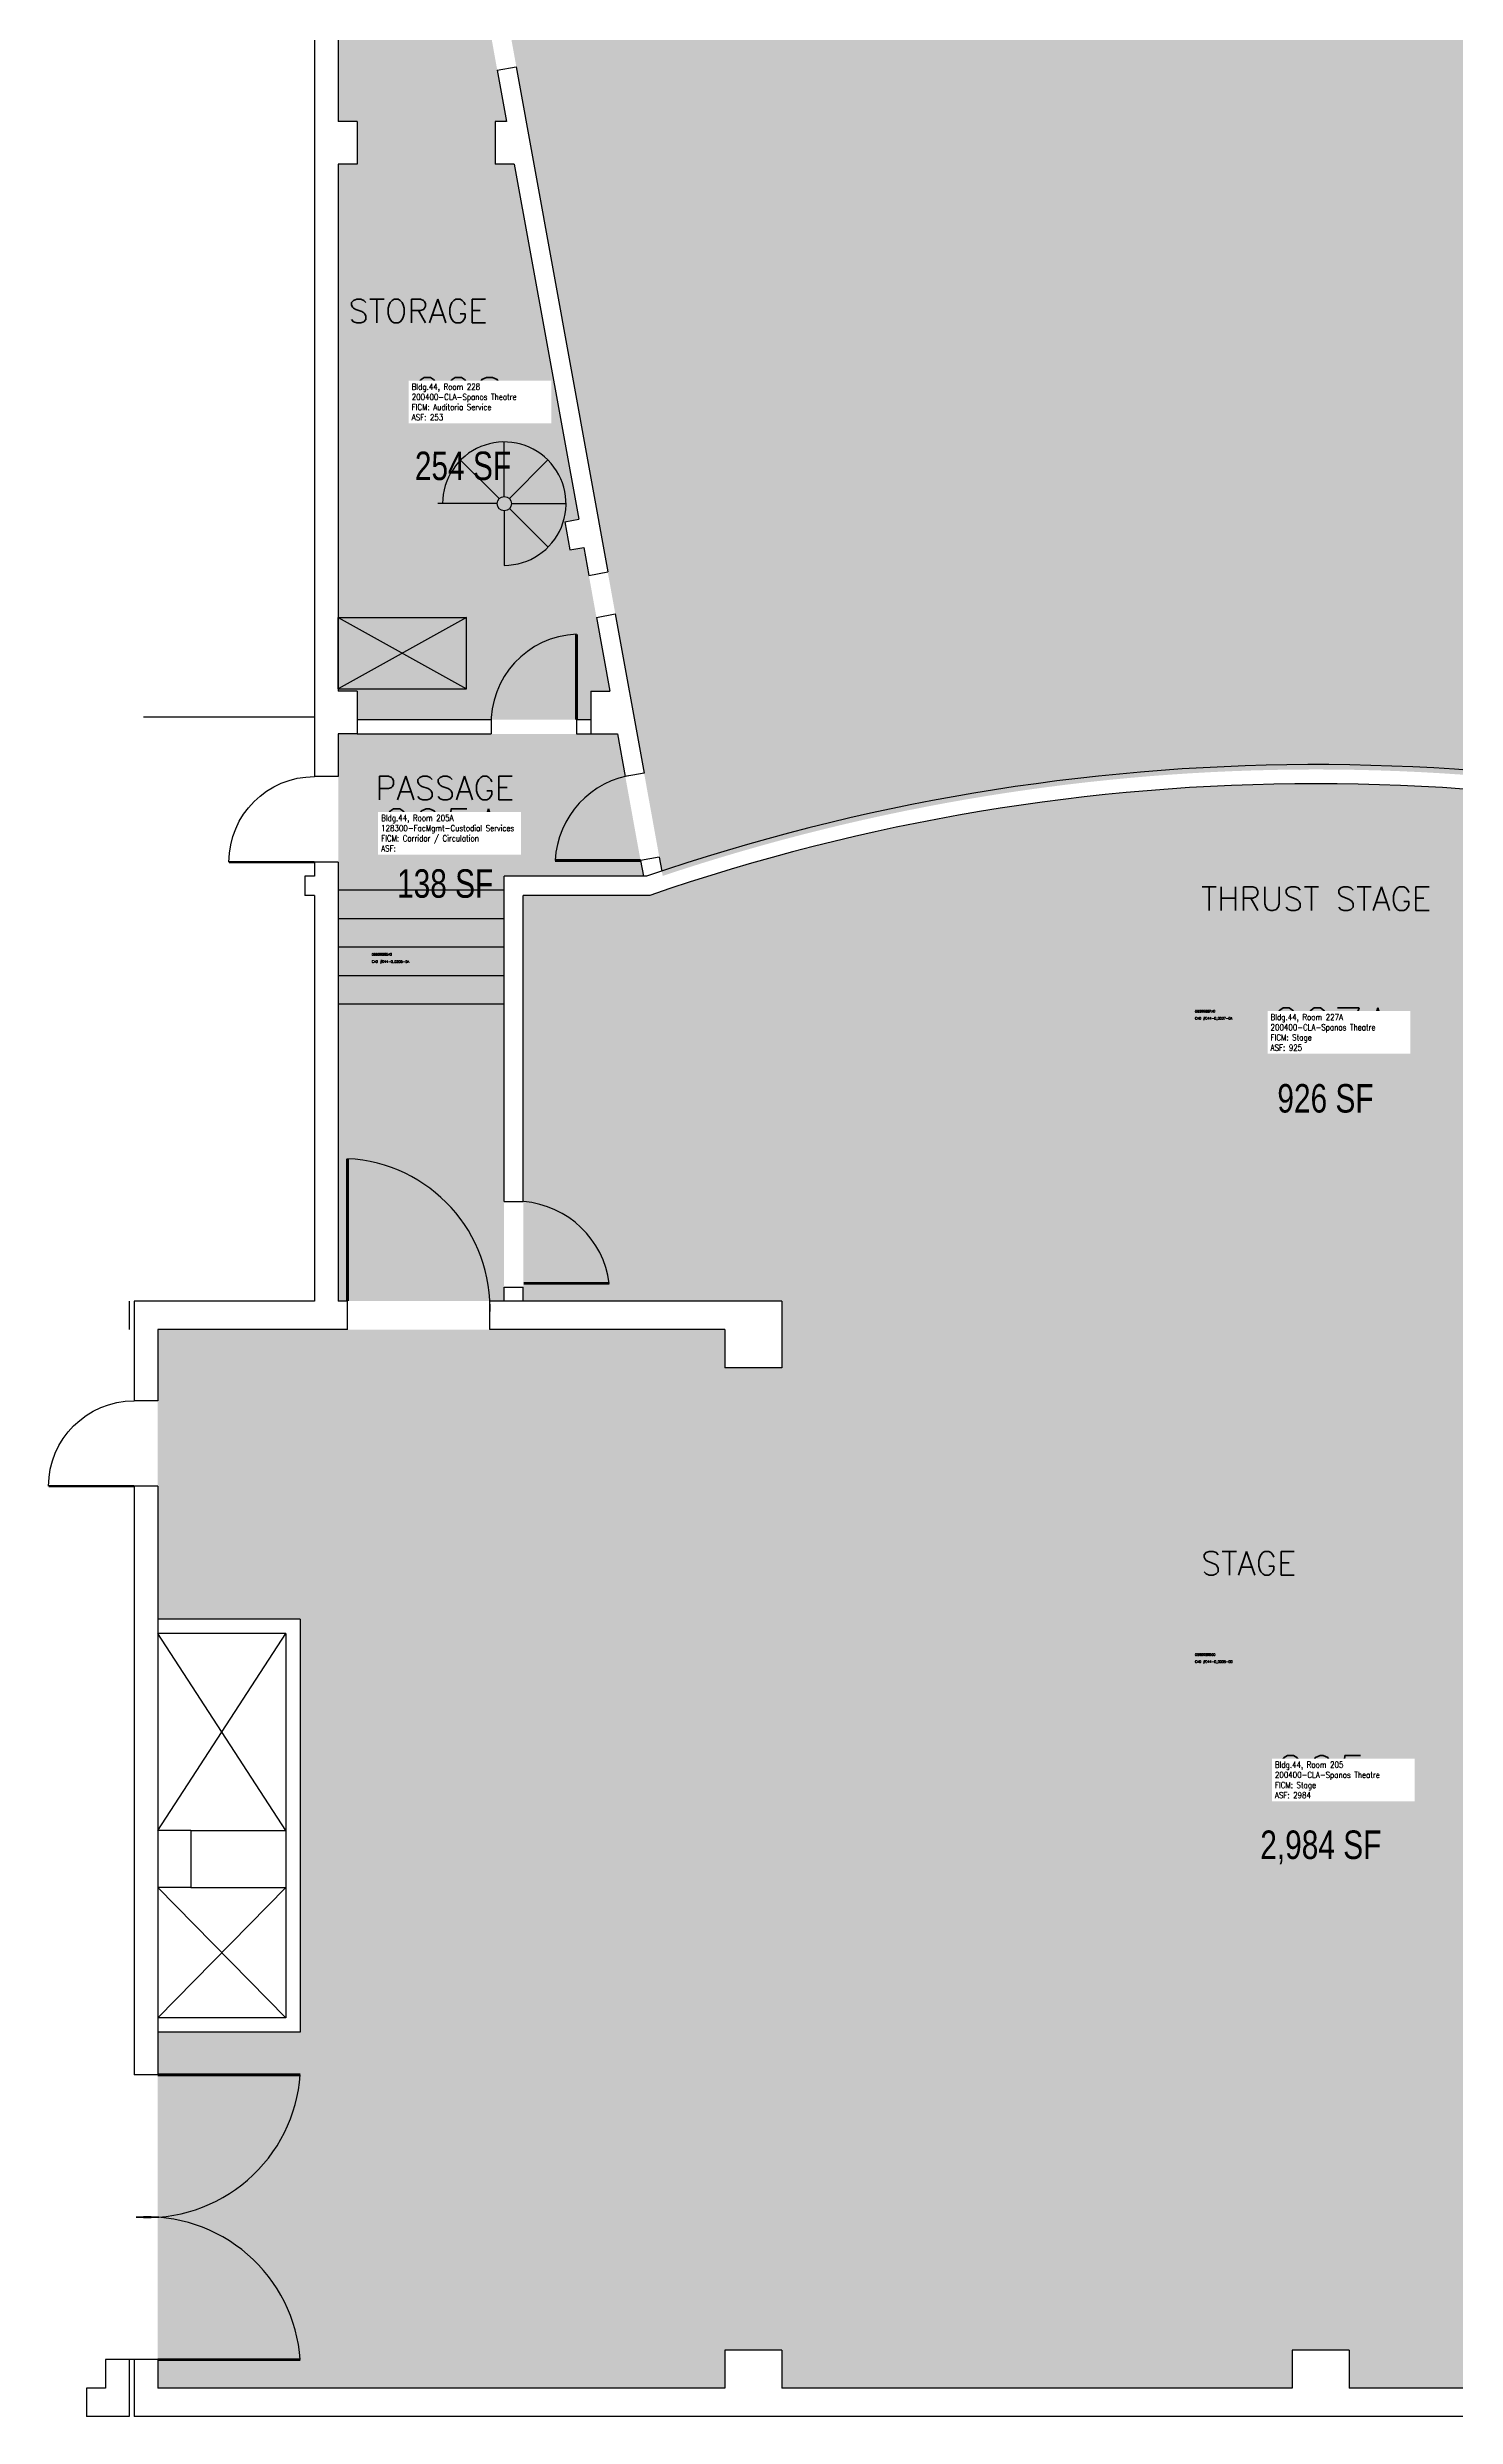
# Model space of a CAD drawing. Header units: inches. Extents: x 0 to 2697, y 0 to 3468.
# Drawn here: x 1577 to 2170, y 1624 to 2622 of the extents above; entities that cross this region are included whole.
import ezdxf
from ezdxf.enums import TextEntityAlignment as Align

# ---------------------------------------------------------------- set-up
doc = ezdxf.new("R2010")
doc.units = ezdxf.units.IN
doc.header["$LTSCALE"] = 10
doc.header["$MEASUREMENT"] = 0
for name, color, linetype in [('A-DOOR', 2, 'CONTINUOUS'), ('A-FLOR', 3, 'CONTINUOUS'), ('A-IDEN-CNUM', 7, 'CONTINUOUS'), ('A-IDEN-RNUM', 7, 'CONTINUOUS'), ('A-IDEN-SNUM', 4, 'CONTINUOUS'), ('A-IDEN-TEXT', 4, 'CONTINUOUS'), ('A-IDEN-VNUM', 4, 'CONTINUOUS'), ('A-SITE', 3, 'CONTINUOUS'), ('A-WALL', 5, 'CONTINUOUS'), ('AREA-TEXT', 3, 'CONTINUOUS'), ('Rooms-Category-Color', 7, 'CONTINUOUS'), ('Rooms-College-Color', 7, 'CONTINUOUS'), ('Rooms-Department-Color', 7, 'CONTINUOUS'), ('Rooms-Division-Color', 7, 'CONTINUOUS'), ('Rooms-Information', 7, 'CONTINUOUS')]:
    doc.layers.add(name, color=color, linetype=linetype)
doc.styles.add('AREA', font='arial.ttf', dxfattribs={"width": 0.75, "height": 24})
doc.styles.add('ROOMFNUMBER', font='SIMPLEX', dxfattribs={"height": 0.83})
doc.styles.add('ROOMSNUMBER', font='txt.shx', dxfattribs={"height": 0.08333})
doc.styles.add('ROOMVNUMBER', font='simplex.shx', dxfattribs={"width": 0.85})

# ---------------------------------------------------------------- blocks, each defined once
blk = doc.blocks.new('DOOR')
at = {"layer": 'A-DOOR', "const_width": 0.08333000000000003}
blk.add_lwpolyline([(-2.793967723846436e-09, 4.656612873077393e-10), (0, 2.999999999767169)], dxfattribs=at)
at = {"layer": 'A-DOOR'}
blk.add_arc((9.313225746154785e-09, -2.118758857250214e-08), 3.000000022449839, 90.00000025585418, 179.9999995307511, dxfattribs=at)

msp = doc.modelspace()

# ---------------------------------------------------------------- hatches: boundary and pattern name
at = {"layer": 'Rooms-Category-Color', "true_color": 0xffe090}
h = msp.add_hatch(color=41, dxfattribs=at)
edge = h.paths.add_edge_path()
edge.add_line((1812.713314309716, 2401.217434369493), (1835.877993889153, 2273.155918301549))
edge.add_arc((2111.114518141807, 1451.003952013761), 866.9999999732165, 71.49070448593977, 108.50929550010139, ccw=False)
edge.add_line((2386.351042594761, 2273.155918234494), (2409.515722252429, 2401.217434285674))
edge.add_line((2409.515722252429, 2401.217434285674), (2451.22599902004, 2631.804749399889))
edge.add_line((2451.22599902004, 2631.804749399889), (2493.988434467465, 2868.208723005373))
edge.add_line((2493.988434467465, 2868.208723005373), (2521.444869719446, 3019.996391836088))
edge.add_line((2521.444869719446, 3019.996391836088), (2377.147196944803, 3019.996391869616))
edge.add_line((2377.147196944803, 3019.996391869616), (2377.147196944803, 3031.996391657274))
edge.add_line((2377.147196944803, 3031.996391657274), (1903.15559694171, 3031.996391945053))
edge.add_line((1903.15559694171, 3031.996391945053), (1903.15559694171, 3019.996391964611))
edge.add_line((1903.15559694171, 3019.996391964611), (1700.78416711092, 3019.996392017696))
edge.add_line((1700.78416711092, 3019.996392017696), (1725.036629363894, 2885.921276789624))
edge.add_line((1725.036629363894, 2885.921276789624), (1771.00303760916, 2631.804749472532))
edge.add_line((1771.00303760916, 2631.804749472532), (1812.713314309716, 2401.217434369493))
for points in [[(1699.155597511679, 2350.999632014427), (1707.195597488433, 2350.999632008839), (1707.195597533137, 2338.999632003251), (1799.566404595971, 2338.999631986488), (1805.566404618323, 2338.999631986488), (1805.566404595971, 2350.999631891493), (1813.606404550374, 2350.999631911051), (1807.975382398814, 2382.068292384502), (1807.969254277647, 2382.067183886189), (1804.765281368047, 2399.779737539124), (1802.625213950872, 2411.587367653381), (1796.721029050648, 2410.519376609009), (1794.580961667001, 2422.327006714884), (1800.485146589577, 2423.394997750875), (1773.370137512684, 2572.999631983694), (1765.330137602985, 2572.99963196693), (1765.330137647688, 2590.999631941784), (1770.107737462968, 2590.999631933402), (1766.185327716172, 2612.641176652629), (1766.179199628532, 2612.640068148728), (1762.975226651877, 2630.352621821221), (1760.835159212351, 2642.160251941066), (1754.930974334478, 2641.092260902282), (1752.790906950831, 2652.899891002569), (1758.69509183988, 2653.967882044148), (1739.042776219547, 2762.397773342673), (1733.13859135285, 2761.32978231227), (1730.998523958027, 2773.13741242094), (1736.902708880603, 2774.205403448548), (1729.871470414102, 2812.999631964136), (1720.200269903988, 2812.999632000457), (1720.20027000457, 2830.999631983694), (1726.609070409089, 2830.999631978106), (1720.13100079447, 2866.741800624412), (1720.124872729182, 2866.740692117717), (1716.920899774879, 2884.453245784622), (1701.597336821258, 2968.999632020015), (1699.155596997589, 2968.999632022809), (1699.155597042292, 2830.999632014427), (1707.195597611368, 2830.999632006045), (1707.195597622544, 2812.999632017221), (1699.155597086996, 2812.999632014427), (1699.155597276986, 2590.999632014427), (1707.195597566664, 2590.999632011633), (1707.195597566664, 2572.999632011633), (1699.155597344041, 2572.999632022809)], [(1886.114757545292, 2093.959631909151), (1886.114757556468, 2065.963631927501), (1862.114757556468, 2065.963631938677), (1862.114757556468, 2081.999591486994), (1623.151197809726, 2081.999591556843), (1623.151197832078, 2051.999591777567), (1623.151197887957, 2015.999591780361), (1623.151197943836, 1960.043951565865), (1683.151197932661, 1960.043951571453), (1683.151198133826, 1786.043951568659), (1623.151198133826, 1786.043951565865), (1623.151198133826, 1768.043951557484), (1623.151198279113, 1648.043951568659), (1623.151198267937, 1636.043951557484), (1862.114757992327, 1636.043951557484), (1862.114757925272, 1651.999992017169), (1886.114757947624, 1651.999991997611), (1886.114757981151, 1636.003992001992), (2101.114677976817, 1636.003991999198), (2101.114677943289, 1651.999991994817), (2125.114677943289, 1651.999991994817), (2125.114677954465, 1636.003992010374), (2340.114597961307, 1636.003992015962), (2340.114597938955, 1651.999992005993), (2364.114597950131, 1651.999991994817), (2364.114597972482, 1636.003992010374), (2603.114517956972, 1636.003992010374), (2603.114517755806, 1846.959671712946), (2587.118517793715, 1846.959671710152), (2587.118517749012, 1870.959671707358), (2603.114517755806, 1870.959671710152), (2603.114517532289, 2081.959631719161), (2364.114597525448, 2081.959631780628), (2364.114597570151, 2065.963631782215), (2340.114597558975, 2065.963631793391), (2340.114597514272, 2093.959631786216)]]:
    msp.add_hatch(color=41, dxfattribs=at).paths.add_polyline_path(points)
at = {"layer": 'Rooms-Category-Color', "true_color": 0xadadad}
msp.add_hatch(color=253, dxfattribs=at).paths.add_polyline_path([(1699.155597846955, 2093.999591559637), (1769.074797112495, 2093.999591537286), (1769.074797134846, 2272.999631961342), (1827.743471346796, 2272.999631927814), (1826.53711695224, 2279.655584269669), (1816.868804566562, 2332.999631916638), (1805.566404618323, 2332.999631885905), (1799.566404595971, 2332.999631983694), (1707.195597566664, 2332.999632006045), (1699.155597522855, 2332.999632011633), (1699.155597545207, 2314.999632162508), (1699.155597612262, 2278.99963215692)])
at = {"layer": 'Rooms-Category-Color', "true_color": 0xffe090}
h = msp.add_hatch(color=41, dxfattribs=at)
edge = h.paths.add_edge_path()
edge.add_line((2453.075038835406, 2093.959631758276), (2453.075038790703, 2264.95963192312))
edge.add_line((2453.075038790703, 2264.95963192312), (2391.822820566595, 2264.959631956648))
edge.add_arc((2111.114518143201, 1451.003951971175), 861.0000000174432, 70.97225941055555, 109.027740576328)
edge.add_line((1830.406215906143, 2264.959632020909), (1777.114797156304, 2264.959631970618))
edge.add_line((1777.114797156304, 2264.959631970618), (1777.114797145128, 2093.999591534492))
edge.add_line((1777.114797145128, 2093.999591534492), (1886.114757545292, 2093.99959149817))
edge.add_line((1886.114757545292, 2093.99959149817), (1886.114757545292, 2093.959631909151))
edge.add_line((1886.114757545292, 2093.959631909151), (2453.075038835406, 2093.959631758276))
at = {"layer": 'Rooms-College-Color', "true_color": 0xb2d6e9}
h = msp.add_hatch(color=254, dxfattribs=at)
edge = h.paths.add_edge_path()
edge.add_line((1812.713314309716, 2401.217434369493), (1835.877993889153, 2273.155918301549))
edge.add_arc((2111.114518141807, 1451.003952013761), 866.9999999732165, 71.49070448593977, 108.50929550010139, ccw=False)
edge.add_line((2386.351042594761, 2273.155918234494), (2409.515722252429, 2401.217434285674))
edge.add_line((2409.515722252429, 2401.217434285674), (2451.22599902004, 2631.804749399889))
edge.add_line((2451.22599902004, 2631.804749399889), (2493.988434467465, 2868.208723005373))
edge.add_line((2493.988434467465, 2868.208723005373), (2521.444869719446, 3019.996391836088))
edge.add_line((2521.444869719446, 3019.996391836088), (2377.147196944803, 3019.996391869616))
edge.add_line((2377.147196944803, 3019.996391869616), (2377.147196944803, 3031.996391657274))
edge.add_line((2377.147196944803, 3031.996391657274), (1903.15559694171, 3031.996391945053))
edge.add_line((1903.15559694171, 3031.996391945053), (1903.15559694171, 3019.996391964611))
edge.add_line((1903.15559694171, 3019.996391964611), (1700.78416711092, 3019.996392017696))
edge.add_line((1700.78416711092, 3019.996392017696), (1725.036629363894, 2885.921276789624))
edge.add_line((1725.036629363894, 2885.921276789624), (1771.00303760916, 2631.804749472532))
edge.add_line((1771.00303760916, 2631.804749472532), (1812.713314309716, 2401.217434369493))
for points in [[(1699.155597511679, 2350.999632014427), (1707.195597488433, 2350.999632008839), (1707.195597533137, 2338.999632003251), (1799.566404595971, 2338.999631986488), (1805.566404618323, 2338.999631986488), (1805.566404595971, 2350.999631891493), (1813.606404550374, 2350.999631911051), (1807.975382398814, 2382.068292384502), (1807.969254277647, 2382.067183886189), (1804.765281368047, 2399.779737539124), (1802.625213950872, 2411.587367653381), (1796.721029050648, 2410.519376609009), (1794.580961667001, 2422.327006714884), (1800.485146589577, 2423.394997750875), (1773.370137512684, 2572.999631983694), (1765.330137602985, 2572.99963196693), (1765.330137647688, 2590.999631941784), (1770.107737462968, 2590.999631933402), (1766.185327716172, 2612.641176652629), (1766.179199628532, 2612.640068148728), (1762.975226651877, 2630.352621821221), (1760.835159212351, 2642.160251941066), (1754.930974334478, 2641.092260902282), (1752.790906950831, 2652.899891002569), (1758.69509183988, 2653.967882044148), (1739.042776219547, 2762.397773342673), (1733.13859135285, 2761.32978231227), (1730.998523958027, 2773.13741242094), (1736.902708880603, 2774.205403448548), (1729.871470414102, 2812.999631964136), (1720.200269903988, 2812.999632000457), (1720.20027000457, 2830.999631983694), (1726.609070409089, 2830.999631978106), (1720.13100079447, 2866.741800624412), (1720.124872729182, 2866.740692117717), (1716.920899774879, 2884.453245784622), (1701.597336821258, 2968.999632020015), (1699.155596997589, 2968.999632022809), (1699.155597042292, 2830.999632014427), (1707.195597611368, 2830.999632006045), (1707.195597622544, 2812.999632017221), (1699.155597086996, 2812.999632014427), (1699.155597276986, 2590.999632014427), (1707.195597566664, 2590.999632011633), (1707.195597566664, 2572.999632011633), (1699.155597344041, 2572.999632022809)], [(1886.114757545292, 2093.959631909151), (1886.114757556468, 2065.963631927501), (1862.114757556468, 2065.963631938677), (1862.114757556468, 2081.999591486994), (1623.151197809726, 2081.999591556843), (1623.151197832078, 2051.999591777567), (1623.151197887957, 2015.999591780361), (1623.151197943836, 1960.043951565865), (1683.151197932661, 1960.043951571453), (1683.151198133826, 1786.043951568659), (1623.151198133826, 1786.043951565865), (1623.151198133826, 1768.043951557484), (1623.151198279113, 1648.043951568659), (1623.151198267937, 1636.043951557484), (1862.114757992327, 1636.043951557484), (1862.114757925272, 1651.999992017169), (1886.114757947624, 1651.999991997611), (1886.114757981151, 1636.003992001992), (2101.114677976817, 1636.003991999198), (2101.114677943289, 1651.999991994817), (2125.114677943289, 1651.999991994817), (2125.114677954465, 1636.003992010374), (2340.114597961307, 1636.003992015962), (2340.114597938955, 1651.999992005993), (2364.114597950131, 1651.999991994817), (2364.114597972482, 1636.003992010374), (2603.114517956972, 1636.003992010374), (2603.114517755806, 1846.959671712946), (2587.118517793715, 1846.959671710152), (2587.118517749012, 1870.959671707358), (2603.114517755806, 1870.959671710152), (2603.114517532289, 2081.959631719161), (2364.114597525448, 2081.959631780628), (2364.114597570151, 2065.963631782215), (2340.114597558975, 2065.963631793391), (2340.114597514272, 2093.959631786216)]]:
    msp.add_hatch(color=254, dxfattribs=at).paths.add_polyline_path(points)
at = {"layer": 'Rooms-College-Color', "true_color": 0xadadad}
msp.add_hatch(color=253, dxfattribs=at).paths.add_polyline_path([(1699.155597846955, 2093.999591559637), (1769.074797112495, 2093.999591537286), (1769.074797134846, 2272.999631961342), (1827.743471346796, 2272.999631927814), (1826.53711695224, 2279.655584269669), (1816.868804566562, 2332.999631916638), (1805.566404618323, 2332.999631885905), (1799.566404595971, 2332.999631983694), (1707.195597566664, 2332.999632006045), (1699.155597522855, 2332.999632011633), (1699.155597545207, 2314.999632162508), (1699.155597612262, 2278.99963215692)])
at = {"layer": 'Rooms-College-Color', "true_color": 0xb2d6e9}
h = msp.add_hatch(color=254, dxfattribs=at)
edge = h.paths.add_edge_path()
edge.add_line((2453.075038835406, 2093.959631758276), (2453.075038790703, 2264.95963192312))
edge.add_line((2453.075038790703, 2264.95963192312), (2391.822820566595, 2264.959631956648))
edge.add_arc((2111.114518143201, 1451.003951971175), 861.0000000174432, 70.97225941055555, 109.027740576328)
edge.add_line((1830.406215906143, 2264.959632020909), (1777.114797156304, 2264.959631970618))
edge.add_line((1777.114797156304, 2264.959631970618), (1777.114797145128, 2093.999591534492))
edge.add_line((1777.114797145128, 2093.999591534492), (1886.114757545292, 2093.99959149817))
edge.add_line((1886.114757545292, 2093.99959149817), (1886.114757545292, 2093.959631909151))
edge.add_line((1886.114757545292, 2093.959631909151), (2453.075038835406, 2093.959631758276))
at = {"layer": 'Rooms-Department-Color', "true_color": 0xb2d6e9}
h = msp.add_hatch(color=254, dxfattribs=at)
edge = h.paths.add_edge_path()
edge.add_line((1812.713314309716, 2401.217434369493), (1835.877993889153, 2273.155918301549))
edge.add_arc((2111.114518141807, 1451.003952013761), 866.9999999732165, 71.49070448593977, 108.50929550010139, ccw=False)
edge.add_line((2386.351042594761, 2273.155918234494), (2409.515722252429, 2401.217434285674))
edge.add_line((2409.515722252429, 2401.217434285674), (2451.22599902004, 2631.804749399889))
edge.add_line((2451.22599902004, 2631.804749399889), (2493.988434467465, 2868.208723005373))
edge.add_line((2493.988434467465, 2868.208723005373), (2521.444869719446, 3019.996391836088))
edge.add_line((2521.444869719446, 3019.996391836088), (2377.147196944803, 3019.996391869616))
edge.add_line((2377.147196944803, 3019.996391869616), (2377.147196944803, 3031.996391657274))
edge.add_line((2377.147196944803, 3031.996391657274), (1903.15559694171, 3031.996391945053))
edge.add_line((1903.15559694171, 3031.996391945053), (1903.15559694171, 3019.996391964611))
edge.add_line((1903.15559694171, 3019.996391964611), (1700.78416711092, 3019.996392017696))
edge.add_line((1700.78416711092, 3019.996392017696), (1725.036629363894, 2885.921276789624))
edge.add_line((1725.036629363894, 2885.921276789624), (1771.00303760916, 2631.804749472532))
edge.add_line((1771.00303760916, 2631.804749472532), (1812.713314309716, 2401.217434369493))
for points in [[(1699.155597511679, 2350.999632014427), (1707.195597488433, 2350.999632008839), (1707.195597533137, 2338.999632003251), (1799.566404595971, 2338.999631986488), (1805.566404618323, 2338.999631986488), (1805.566404595971, 2350.999631891493), (1813.606404550374, 2350.999631911051), (1807.975382398814, 2382.068292384502), (1807.969254277647, 2382.067183886189), (1804.765281368047, 2399.779737539124), (1802.625213950872, 2411.587367653381), (1796.721029050648, 2410.519376609009), (1794.580961667001, 2422.327006714884), (1800.485146589577, 2423.394997750875), (1773.370137512684, 2572.999631983694), (1765.330137602985, 2572.99963196693), (1765.330137647688, 2590.999631941784), (1770.107737462968, 2590.999631933402), (1766.185327716172, 2612.641176652629), (1766.179199628532, 2612.640068148728), (1762.975226651877, 2630.352621821221), (1760.835159212351, 2642.160251941066), (1754.930974334478, 2641.092260902282), (1752.790906950831, 2652.899891002569), (1758.69509183988, 2653.967882044148), (1739.042776219547, 2762.397773342673), (1733.13859135285, 2761.32978231227), (1730.998523958027, 2773.13741242094), (1736.902708880603, 2774.205403448548), (1729.871470414102, 2812.999631964136), (1720.200269903988, 2812.999632000457), (1720.20027000457, 2830.999631983694), (1726.609070409089, 2830.999631978106), (1720.13100079447, 2866.741800624412), (1720.124872729182, 2866.740692117717), (1716.920899774879, 2884.453245784622), (1701.597336821258, 2968.999632020015), (1699.155596997589, 2968.999632022809), (1699.155597042292, 2830.999632014427), (1707.195597611368, 2830.999632006045), (1707.195597622544, 2812.999632017221), (1699.155597086996, 2812.999632014427), (1699.155597276986, 2590.999632014427), (1707.195597566664, 2590.999632011633), (1707.195597566664, 2572.999632011633), (1699.155597344041, 2572.999632022809)], [(1886.114757545292, 2093.959631909151), (1886.114757556468, 2065.963631927501), (1862.114757556468, 2065.963631938677), (1862.114757556468, 2081.999591486994), (1623.151197809726, 2081.999591556843), (1623.151197832078, 2051.999591777567), (1623.151197887957, 2015.999591780361), (1623.151197943836, 1960.043951565865), (1683.151197932661, 1960.043951571453), (1683.151198133826, 1786.043951568659), (1623.151198133826, 1786.043951565865), (1623.151198133826, 1768.043951557484), (1623.151198279113, 1648.043951568659), (1623.151198267937, 1636.043951557484), (1862.114757992327, 1636.043951557484), (1862.114757925272, 1651.999992017169), (1886.114757947624, 1651.999991997611), (1886.114757981151, 1636.003992001992), (2101.114677976817, 1636.003991999198), (2101.114677943289, 1651.999991994817), (2125.114677943289, 1651.999991994817), (2125.114677954465, 1636.003992010374), (2340.114597961307, 1636.003992015962), (2340.114597938955, 1651.999992005993), (2364.114597950131, 1651.999991994817), (2364.114597972482, 1636.003992010374), (2603.114517956972, 1636.003992010374), (2603.114517755806, 1846.959671712946), (2587.118517793715, 1846.959671710152), (2587.118517749012, 1870.959671707358), (2603.114517755806, 1870.959671710152), (2603.114517532289, 2081.959631719161), (2364.114597525448, 2081.959631780628), (2364.114597570151, 2065.963631782215), (2340.114597558975, 2065.963631793391), (2340.114597514272, 2093.959631786216)]]:
    msp.add_hatch(color=254, dxfattribs=at).paths.add_polyline_path(points)
at = {"layer": 'Rooms-Department-Color', "true_color": 0xacacac}
msp.add_hatch(color=253, dxfattribs=at).paths.add_polyline_path([(1699.155597846955, 2093.999591559637), (1769.074797112495, 2093.999591537286), (1769.074797134846, 2272.999631961342), (1827.743471346796, 2272.999631927814), (1826.53711695224, 2279.655584269669), (1816.868804566562, 2332.999631916638), (1805.566404618323, 2332.999631885905), (1799.566404595971, 2332.999631983694), (1707.195597566664, 2332.999632006045), (1699.155597522855, 2332.999632011633), (1699.155597545207, 2314.999632162508), (1699.155597612262, 2278.99963215692)])
at = {"layer": 'Rooms-Department-Color', "true_color": 0xb2d6e9}
h = msp.add_hatch(color=254, dxfattribs=at)
edge = h.paths.add_edge_path()
edge.add_line((2453.075038835406, 2093.959631758276), (2453.075038790703, 2264.95963192312))
edge.add_line((2453.075038790703, 2264.95963192312), (2391.822820566595, 2264.959631956648))
edge.add_arc((2111.114518143201, 1451.003951971175), 861.0000000174432, 70.97225941055555, 109.027740576328)
edge.add_line((1830.406215906143, 2264.959632020909), (1777.114797156304, 2264.959631970618))
edge.add_line((1777.114797156304, 2264.959631970618), (1777.114797145128, 2093.999591534492))
edge.add_line((1777.114797145128, 2093.999591534492), (1886.114757545292, 2093.99959149817))
edge.add_line((1886.114757545292, 2093.99959149817), (1886.114757545292, 2093.959631909151))
edge.add_line((1886.114757545292, 2093.959631909151), (2453.075038835406, 2093.959631758276))
at = {"layer": 'Rooms-Division-Color', "true_color": 0xb2d6e9}
h = msp.add_hatch(color=254, dxfattribs=at)
edge = h.paths.add_edge_path()
edge.add_line((1812.713314309716, 2401.217434369493), (1835.877993889153, 2273.155918301549))
edge.add_arc((2111.114518141807, 1451.003952013761), 866.9999999732165, 71.49070448593977, 108.50929550010139, ccw=False)
edge.add_line((2386.351042594761, 2273.155918234494), (2409.515722252429, 2401.217434285674))
edge.add_line((2409.515722252429, 2401.217434285674), (2451.22599902004, 2631.804749399889))
edge.add_line((2451.22599902004, 2631.804749399889), (2493.988434467465, 2868.208723005373))
edge.add_line((2493.988434467465, 2868.208723005373), (2521.444869719446, 3019.996391836088))
edge.add_line((2521.444869719446, 3019.996391836088), (2377.147196944803, 3019.996391869616))
edge.add_line((2377.147196944803, 3019.996391869616), (2377.147196944803, 3031.996391657274))
edge.add_line((2377.147196944803, 3031.996391657274), (1903.15559694171, 3031.996391945053))
edge.add_line((1903.15559694171, 3031.996391945053), (1903.15559694171, 3019.996391964611))
edge.add_line((1903.15559694171, 3019.996391964611), (1700.78416711092, 3019.996392017696))
edge.add_line((1700.78416711092, 3019.996392017696), (1725.036629363894, 2885.921276789624))
edge.add_line((1725.036629363894, 2885.921276789624), (1771.00303760916, 2631.804749472532))
edge.add_line((1771.00303760916, 2631.804749472532), (1812.713314309716, 2401.217434369493))
for points in [[(1699.155597511679, 2350.999632014427), (1707.195597488433, 2350.999632008839), (1707.195597533137, 2338.999632003251), (1799.566404595971, 2338.999631986488), (1805.566404618323, 2338.999631986488), (1805.566404595971, 2350.999631891493), (1813.606404550374, 2350.999631911051), (1807.975382398814, 2382.068292384502), (1807.969254277647, 2382.067183886189), (1804.765281368047, 2399.779737539124), (1802.625213950872, 2411.587367653381), (1796.721029050648, 2410.519376609009), (1794.580961667001, 2422.327006714884), (1800.485146589577, 2423.394997750875), (1773.370137512684, 2572.999631983694), (1765.330137602985, 2572.99963196693), (1765.330137647688, 2590.999631941784), (1770.107737462968, 2590.999631933402), (1766.185327716172, 2612.641176652629), (1766.179199628532, 2612.640068148728), (1762.975226651877, 2630.352621821221), (1760.835159212351, 2642.160251941066), (1754.930974334478, 2641.092260902282), (1752.790906950831, 2652.899891002569), (1758.69509183988, 2653.967882044148), (1739.042776219547, 2762.397773342673), (1733.13859135285, 2761.32978231227), (1730.998523958027, 2773.13741242094), (1736.902708880603, 2774.205403448548), (1729.871470414102, 2812.999631964136), (1720.200269903988, 2812.999632000457), (1720.20027000457, 2830.999631983694), (1726.609070409089, 2830.999631978106), (1720.13100079447, 2866.741800624412), (1720.124872729182, 2866.740692117717), (1716.920899774879, 2884.453245784622), (1701.597336821258, 2968.999632020015), (1699.155596997589, 2968.999632022809), (1699.155597042292, 2830.999632014427), (1707.195597611368, 2830.999632006045), (1707.195597622544, 2812.999632017221), (1699.155597086996, 2812.999632014427), (1699.155597276986, 2590.999632014427), (1707.195597566664, 2590.999632011633), (1707.195597566664, 2572.999632011633), (1699.155597344041, 2572.999632022809)], [(1886.114757545292, 2093.959631909151), (1886.114757556468, 2065.963631927501), (1862.114757556468, 2065.963631938677), (1862.114757556468, 2081.999591486994), (1623.151197809726, 2081.999591556843), (1623.151197832078, 2051.999591777567), (1623.151197887957, 2015.999591780361), (1623.151197943836, 1960.043951565865), (1683.151197932661, 1960.043951571453), (1683.151198133826, 1786.043951568659), (1623.151198133826, 1786.043951565865), (1623.151198133826, 1768.043951557484), (1623.151198279113, 1648.043951568659), (1623.151198267937, 1636.043951557484), (1862.114757992327, 1636.043951557484), (1862.114757925272, 1651.999992017169), (1886.114757947624, 1651.999991997611), (1886.114757981151, 1636.003992001992), (2101.114677976817, 1636.003991999198), (2101.114677943289, 1651.999991994817), (2125.114677943289, 1651.999991994817), (2125.114677954465, 1636.003992010374), (2340.114597961307, 1636.003992015962), (2340.114597938955, 1651.999992005993), (2364.114597950131, 1651.999991994817), (2364.114597972482, 1636.003992010374), (2603.114517956972, 1636.003992010374), (2603.114517755806, 1846.959671712946), (2587.118517793715, 1846.959671710152), (2587.118517749012, 1870.959671707358), (2603.114517755806, 1870.959671710152), (2603.114517532289, 2081.959631719161), (2364.114597525448, 2081.959631780628), (2364.114597570151, 2065.963631782215), (2340.114597558975, 2065.963631793391), (2340.114597514272, 2093.959631786216)]]:
    msp.add_hatch(color=254, dxfattribs=at).paths.add_polyline_path(points)
at = {"layer": 'Rooms-Division-Color', "true_color": 0xadadad}
msp.add_hatch(color=253, dxfattribs=at).paths.add_polyline_path([(1699.155597846955, 2093.999591559637), (1769.074797112495, 2093.999591537286), (1769.074797134846, 2272.999631961342), (1827.743471346796, 2272.999631927814), (1826.53711695224, 2279.655584269669), (1816.868804566562, 2332.999631916638), (1805.566404618323, 2332.999631885905), (1799.566404595971, 2332.999631983694), (1707.195597566664, 2332.999632006045), (1699.155597522855, 2332.999632011633), (1699.155597545207, 2314.999632162508), (1699.155597612262, 2278.99963215692)])
at = {"layer": 'Rooms-Division-Color', "true_color": 0xb2d6e9}
h = msp.add_hatch(color=254, dxfattribs=at)
edge = h.paths.add_edge_path()
edge.add_line((2453.075038835406, 2093.959631758276), (2453.075038790703, 2264.95963192312))
edge.add_line((2453.075038790703, 2264.95963192312), (2391.822820566595, 2264.959631956648))
edge.add_arc((2111.114518143201, 1451.003951971175), 861.0000000174432, 70.97225941055555, 109.027740576328)
edge.add_line((1830.406215906143, 2264.959632020909), (1777.114797156304, 2264.959631970618))
edge.add_line((1777.114797156304, 2264.959631970618), (1777.114797145128, 2093.999591534492))
edge.add_line((1777.114797145128, 2093.999591534492), (1886.114757545292, 2093.99959149817))
edge.add_line((1886.114757545292, 2093.99959149817), (1886.114757545292, 2093.959631909151))
edge.add_line((1886.114757545292, 2093.959631909151), (2453.075038835406, 2093.959631758276))

# ---------------------------------------------------------------- linework, layer by layer
at = {"layer": 'A-DOOR', "const_width": 1.2}
for points in [[(1799.566404595971, 2338.999631986488), (1799.566404629499, 2374.999631989282)], [(1826.537116985768, 2279.655584266875), (1790.537117019296, 2279.655584261287)], [(1703.074797101319, 2093.999591556843), (1703.074797134846, 2153.999591548461)], [(1777.358976040967, 2101.479566963855), (1813.358975996263, 2101.479566963855)], [(1623.151198133826, 1768.043951557484), (1683.15119817853, 1768.043951551896)], [(1623.151198245585, 1648.043951560277), (1683.151198267937, 1648.043951549102)]]:
    msp.add_lwpolyline(points, dxfattribs=at)
at = {"layer": 'A-DOOR'}
for centre, radius, start, end in [((1801.066404953599, 2337.499631659593), 37.52998834654221, 92.29061044865674, 182.2906095881008), ((1828.946331448853, 2277.643775541801), 38.46186586284224, 97.2747079044137, 177.0016853635773), ((1700.074797123671, 2090.999591554049), 63.07138812009181, 357.2736889880096, 87.27368896833924), ((1773.893791322596, 2096.30819581775), 39.80256119179636, 7.465292303322018, 85.00554457398842), ((1618.576125562191, 1772.619024305139), 64.7369392737449, 265.9474287693844, 355.9474288900888), ((1618.576125584543, 1643.46887884615), 64.7369392737449, 4.052571136524827, 94.0525712306156)]:
    msp.add_arc(centre, radius, start, end, dxfattribs=at)
at = {"layer": 'A-FLOR'}
for p, q in [((1769.147404242307, 2432.99958838569, 0.0003599999990910874), (1769.115256011486, 2455.999606013764, 0.0003599999990910874)), ((1767.027314186096, 2432.117944485974, 0.0003599999990910874), (1750.741113491356, 2448.358680706937, 0.0003599999990910874)), ((1771.269950699061, 2432.123874735553, 0.0003599999990910874), (1787.510686855763, 2448.410075335298, 0.0003599999990910874)), ((1766.151597574353, 2429.999591531698, 0.0003599999990910874), (1741.1555974558, 2429.999591537286, 0.0003599999990910874)), ((1769.15159747377, 2426.99959132215, 0.0003599999990910874), (1769.15159747377, 2403.997187818866, 0.0003599999990910874)), ((1771.275880895555, 2427.881238108035, 0.0003599999990910874), (1787.562081500888, 2411.640501982067, 0.0003599999990910874)), ((1772.151594635099, 2430.003784603905, 0.0003599999990910874), (1795.15161216259, 2430.035932831932, 0.0003599999990910874)), ((1699.155597466975, 2351.999232006725), (1699.155597466975, 2381.999232009519)), ((1699.155597545207, 2381.999232015107), (1753.155597567558, 2381.999232012313)), ((1753.15559758991, 2381.999232012313), (1699.155597500503, 2351.999232003931)), ((1699.155597634614, 2381.999232126866), (1753.155597612262, 2351.99923191173)), ((1753.15559758991, 2351.999232006725), (1753.15559758991, 2381.999232012313)), ((1699.155597534031, 2351.999232012313), (1753.155597567558, 2351.999232009519)), ((1699.155597561525, 2267.254540828518), (1769.074797122953, 2267.254540825263)), ((1699.155597578199, 2255.254540834106), (1769.074797122953, 2255.254540830851)), ((1699.155597594872, 2243.254540833644), (1769.074797111778, 2243.254540833645)), ((1699.155597611545, 2231.254540840156), (1769.074797111778, 2231.254540833645)), ((1699.155597628218, 2219.254540842488), (1769.074797100602, 2219.254540839233)), ((1623.151198044419, 1870.959671995137), (1677.151197943836, 1954.043951579835)), ((1677.151197977364, 1870.959671972785), (1623.151197943836, 1954.043951557484)), ((1637.110797777772, 1870.959671995137), (1677.151197932661, 1870.959672045428)), ((1677.15119812265, 1792.043951568659), (1623.151198055595, 1846.959672006313)), ((1623.151197999716, 1792.043951652478), (1677.151198245585, 1846.959671914112)), ((1637.110797777772, 1846.959671995137), (1677.151198055595, 1846.95967203984))]:
    msp.add_line(p, q, dxfattribs=at)
msp.add_circle((1769.151597563177, 2429.999591319356, 0.0003599999990910874), 3.000000000000001, dxfattribs=at)
msp.add_arc((1769.15159747377, 2429.999591556843, 0.0003599999990910874), 26.00004000000001, 270, 180.0000000466907, dxfattribs=at)
at = {"layer": 'A-SITE'}
msp.add_line((1689.155997488648, 2339.999592029024), (1617.154797501862, 2339.99959202623), dxfattribs=at)
at = {"layer": 'A-WALL'}
for p, q in [((1689.155996449292, 3212.995992035139), (1689.155997533351, 2314.999632154126)), ((1699.155597042292, 2812.999632020015), (1699.155597243458, 2590.999632020015)), ((1766.185327660292, 2612.641176655423), (1774.207010541111, 2614.092195825186)), ((1766.185327682644, 2612.641176649835), (1770.107737451792, 2590.999631936196)), ((1774.207010485232, 2614.092195805628), (1812.713314265013, 2401.217434377875)), ((1707.195597521961, 2590.999632017221), (1699.155597243458, 2590.999632020015)), ((1707.195597521961, 2590.999632011633), (1707.195597533137, 2572.999632017221)), ((1770.107737462968, 2590.999631936196), (1765.330137614161, 2590.999631936196)), ((1765.330137614161, 2590.999631911051), (1765.330137558281, 2572.99963192502)), ((1699.155597276986, 2572.999632020015), (1699.155597478151, 2350.999632008839)), ((1707.195597533137, 2572.999632017221), (1699.155597545207, 2572.999632020015)), ((1773.37013746798, 2572.999631978106), (1765.330137558281, 2572.9996319809)), ((1773.370137490332, 2572.999631969724), (1800.48514655605, 2423.394997759257)), ((1794.58096164465, 2422.327006720472), (1800.48514655605, 2423.394997759257)), ((1794.58096164465, 2422.327006720472), (1796.721029017121, 2410.519376617391)), ((1796.721029028296, 2410.519376611803), (1802.625213928521, 2411.587367656175)), ((1802.625213928521, 2411.587367658969), (1804.765281312168, 2399.779737541918)), ((1804.765281312168, 2399.779737541918), (1812.713314332068, 2401.217434389051)), ((1807.975382376462, 2382.068292384502), (1815.917287241668, 2383.504880713765)), ((1807.975382376462, 2382.068292384502), (1813.606404528022, 2350.999631911051)), ((1815.91728720814, 2383.504880708177), (1828.035146020353, 2316.513607865665)), ((1707.195597477257, 2350.999632011633), (1699.155597511679, 2350.999632017221)), ((1707.195597477257, 2350.999632006045), (1707.195597499609, 2332.999632014427)), ((1805.566404584795, 2350.999631891493), (1813.606404539198, 2350.999631911051)), ((1805.566404584795, 2350.999631891493), (1805.566404573619, 2332.999631891493)), ((1707.195597544312, 2338.999632014427), (1763.566404595971, 2338.999632000457)), ((1763.566404573619, 2338.999632000457), (1763.566404573619, 2332.999631899875)), ((1799.566404573619, 2338.999631989282), (1799.566404573619, 2332.999631891493)), ((1799.566404573619, 2338.999631989282), (1805.566404584795, 2338.999631986488)), ((1699.155597489327, 2332.999632025603), (1699.155597522855, 2314.999632159714)), ((1707.195597499609, 2332.999632014427), (1699.155597500503, 2332.999632020015)), ((1707.195597544312, 2332.999632008839), (1763.566404573619, 2332.999631989282)), ((1799.566404573619, 2332.999631989282), (1805.566404584795, 2332.999631989282)), ((1805.566404573619, 2332.999631891493), (1816.868804566562, 2332.999631916638)), ((1816.868804555386, 2332.999631916638), (1820.116915170103, 2315.078472486231)), ((1828.035145998001, 2316.513607865665), (1820.116915136576, 2315.078472483438)), ((1699.155597522855, 2314.999632159714), (1689.155997566879, 2314.999632151332)), ((1699.155597545207, 2278.99963217089), (1689.155997589231, 2278.99963215692)), ((1689.155997566879, 2278.99963215692), (1689.155997589231, 2272.99963215692)), ((1699.155597545207, 2278.99963217089), (1699.155597802252, 2093.999591556843)), ((1834.443092241883, 2281.088498391677), (1826.53711695224, 2279.655584275257)), ((1826.537116929889, 2279.655584280845), (1827.743471324444, 2272.999631933402)), ((1834.443092219532, 2281.088498394471), (1835.511083263904, 2275.184313502628)), ((1689.155997589231, 2272.99963215692), (1685.151597596705, 2272.999632154126)), ((1685.151597596705, 2272.999632154126), (1685.151597619057, 2264.959632152226)), ((1829.062036927789, 2272.999631936196), (1769.074797123671, 2272.99963196693)), ((1769.074797106563, 2135.959631765181), (1769.074797123671, 2272.99963196693)), ((1689.155997589231, 2264.959632146638), (1685.151597619057, 2264.959632152226)), ((1689.155997566879, 2264.959632152226), (1689.155997790396, 2093.99959154008)), ((1830.406215839088, 2264.959632015321), (1777.114797133952, 2264.959631976206)), ((1777.11479710866, 2135.959631765703), (1777.114797133952, 2264.959631976206)), ((1769.074797106563, 2135.959631765181), (1777.11479710866, 2135.959631765703)), ((1769.074797101319, 2093.959631970618), (1769.074797102068, 2099.959631761832)), ((1769.074797102068, 2099.959631761832), (1777.114797101601, 2099.959631763161)), ((1777.114797100425, 2093.95963196503), (1777.114797101601, 2099.959631763161)), ((1611.147597782314, 2093.999591579195), (1611.147597782314, 2081.999591478612)), ((1613.151597741991, 2093.999591590371), (1613.151597786695, 2051.999591783155)), ((1689.155997790396, 2093.99959154008), (1613.151597741991, 2093.999591590371)), ((1703.074797078967, 2093.999591556843), (1699.155597791076, 2093.999591562431)), ((1703.074797090143, 2081.999591537286), (1703.074797078967, 2093.999591556843)), ((1886.114757511765, 2093.999591503758), (1763.074797090143, 2093.999591534492)), ((1763.074797090143, 2081.999591520522), (1763.074797090143, 2093.999591534492)), ((1886.114757511765, 2093.999591503758), (1886.114757522941, 2065.963631933089)), ((1623.151197776198, 2081.999591562431), (1623.151197809726, 2051.999591780361)), ((1703.074797090143, 2081.999591537286), (1623.151197776198, 2081.999591562431)), ((1862.114757522941, 2081.999591495376), (1763.074797078967, 2081.99959152611)), ((1862.114757522941, 2081.999591495376), (1862.114757522941, 2065.963631935883)), ((1886.114757522941, 2065.963631933089), (1862.114757545292, 2065.963631938677)), ((1623.151197876781, 2051.999591774773), (1613.151597775519, 2051.999591791537)), ((1623.151197832078, 2015.999591774773), (1613.151597820222, 2015.999591788743)), ((1613.151597820222, 2015.999591783155), (1613.151598088443, 1768.043951568659)), ((1623.151197832078, 2015.999591780361), (1623.151198111475, 1768.043951563071)), ((1683.151197899133, 1960.043951571453), (1623.151198066771, 1960.043951565865)), ((1683.151197899133, 1960.043951571453), (1683.151198089123, 1786.043951585423)), ((1677.151197910309, 1954.043951577041), (1623.151198066771, 1954.043951571453)), ((1677.151197910309, 1954.043951577041), (1677.151198089123, 1792.043951577041)), ((1637.110797710717, 1870.959671997931), (1623.151197999716, 1870.959672003519)), ((1637.110797710717, 1870.959671992343), (1637.110797744244, 1846.959672006313)), ((1637.110797744244, 1846.959672000725), (1623.151198033243, 1846.959672006313)), ((1677.151198089123, 1792.043951577041), (1623.151198089123, 1792.043951568659)), ((1683.151198111475, 1786.043951579835), (1623.151198089123, 1786.043951568659)), ((1623.151198100299, 1768.043951568659), (1613.151598099619, 1768.043951563071)), ((1623.151198212057, 1648.043951577041), (1601.19119835645, 1648.043951571453)), ((1601.19119835645, 1648.043951571453), (1601.191198378801, 1636.04395155469)), ((1601.191198278219, 1648.043951574247), (1601.191198289394, 1636.04395155469)), ((1611.147598206997, 1648.043951571453), (1611.147598218173, 1624.043951551896)), ((1613.151598211378, 1648.043951568659), (1613.151598244905, 1624.043951563071)), ((1623.151198223233, 1648.043951565865), (1623.151198223233, 1636.043951560277)), ((1886.114757925272, 1651.999992005993), (1862.11475790292, 1651.999992011581)), ((1862.11475790292, 1651.999992011581), (1862.114757936448, 1636.043951563071)), ((1886.114757925272, 1651.999992011581), (1886.114757925272, 1636.003992245067)), ((2125.114677909762, 1651.999992000405), (2101.114677932113, 1651.999992000405)), ((2101.114677920938, 1651.999992003199), (2101.114677932113, 1636.003992443439)), ((2125.114677920938, 1651.999992005993), (2125.114677932113, 1636.003992468584)), ((1601.191198378801, 1636.04395155469), (1593.151198200881, 1636.043951557484)), ((1593.151198200881, 1636.043951557484), (1593.151198223233, 1624.04395154072)), ((1862.114757936448, 1636.043951563071), (1623.151198223233, 1636.043951560277)), ((2101.114677943289, 1636.003992004786), (1886.114757925272, 1636.003992013168)), ((2340.114597927779, 1636.003992018756), (2125.114677920938, 1636.003992010374)), ((1611.147598218173, 1624.043951551896), (1593.151198223233, 1624.04395154072)), ((2615.114517945796, 1624.043951565865), (1613.151598244905, 1624.043951563071))]:
    msp.add_line(p, q, dxfattribs=at)
for radius, start, end in [(869.0400000000002, 71.51021979039027, 108.9387011762555), (861.0000000000002, 70.97225939468949, 109.0277405548653)]:
    msp.add_arc((2111.11451812461, 1451.003951994237), radius, start, end, dxfattribs=at)

# ---------------------------------------------------------------- block references
at = {"layer": 'A-DOOR', "xscale": -12, "yscale": 12, "zscale": 12, "rotation": 90.00000005336084}
for p in [(1689.155997589231, 2278.999632000457), (1613.151597831398, 2015.999591746833)]:
    msp.add_blockref('DOOR', p, dxfattribs=at)

# ---------------------------------------------------------------- texts
at = {"layer": 'A-IDEN-CNUM', "style": 'ROOMSNUMBER'}
for s, p in [('CAD #044-0_0228-00', (1732.67905183509, 2469.172709373292)), ('CAD #044-0_0205-0A', (1713.328804459423, 2236.578952673357)), ('CAD #044-0_0227-0A', (2060.124859359115, 2212.661147219595)), ('CAD #044-0_0205-00', (2060.124859370291, 1941.609083241317))]:
    msp.add_text(s, height=0.9999600000000002, dxfattribs=at).set_placement(p)
at = {"layer": 'A-IDEN-RNUM', "style": 'ROOMSNUMBER'}
for s, p in [('0228-00', (1732.67905183509, 2472.172709373292)), ('0205-A0', (1713.328804459423, 2239.578952673357)), ('0227-A0', (2060.124859359115, 2215.661147219595)), ('0205-00', (2060.124859370291, 1944.609083241317))]:
    msp.add_text(s, height=0.9999600000000002, dxfattribs=at).set_placement(p)
at = {"layer": 'A-IDEN-SNUM', "style": 'ROOMSNUMBER'}
for s, p in [('0440022800', (1732.67905183509, 2472.172709373292)), ('04400205A0', (1713.328804459423, 2239.578952673357)), ('04400227A0', (2060.124859359115, 2215.661147219595)), ('0440020500', (2060.124859370291, 1944.609083241317))]:
    msp.add_text(s, height=0.9999600000000002, dxfattribs=at).set_placement(p)
at = {"layer": 'A-IDEN-TEXT', "style": 'ROOMFNUMBER'}
for s, p in [('STORAGE', (1703.543355938047, 2506.149954488967)), ('PASSAGE', (1714.809512841515, 2305.196732919198)), ('THRUST STAGE', (2062.670169107616, 2258.59350639442)), ('STAGE', (2062.670169152319, 1978.58689435618))]:
    msp.add_text(s, height=9.960000000000003, dxfattribs=at).set_placement(p)
at = {"layer": 'A-IDEN-VNUM', "style": 'ROOMVNUMBER', "width": 0.85}
for s, p in [('228', (1730.126266166568, 2465.101254635956)), ('205A', (1717.267212244682, 2283.431401778013)), ('227A', (2091.956764576957, 2199.516614380293)), ('205', (2093.789073818363, 1884.555052240845))]:
    msp.add_text(s, height=18, dxfattribs=at).set_placement(p)
at = {"layer": 'AREA-TEXT', "style": 'AREA', "width": 0.75}
for s, p in [('254 SF', (1751.731706836261, 2445.923861464486)), ('138 SF', (1744.234300805256, 2269.956191894133)), ('926 SF', (2115.094917990267, 2179.459631889593)), ('2,984 SF', (2113.132857883349, 1864.981811954174))]:
    msp.add_text(s, height=12, dxfattribs=at).set_placement(p, align=Align.MIDDLE_CENTER)

# ---------------------------------------------------------------- next in the draw order: texts
at = {"layer": 'Rooms-Information', "char_height": 2.571428571428572, "width": 57.6, "attachment_point": 7, "style": 'ROOMVNUMBER', "bg_fill": 3, "box_fill_scale": 1.5, "bg_fill_color": 256, "bg_fill_true_color": 13158600, "bg_fill_transparency": 0}
for s, insert in [('Bldg.44, Room 228^M^J200400-CLA-Spanos Theatre^M^JFICM: Auditoria Service^M^JASF: 253', (1730.126266166568, 2465.101254635956)), ('Bldg.44, Room 205A^M^J128300-FacMgmt-Custodial Services^M^JFICM: Corridor / Circulation^M^JASF: ', (1717.267212244682, 2283.431401778013)), ('Bldg.44, Room 227A^M^J200400-CLA-Spanos Theatre^M^JFICM: Stage^M^JASF: 925', (2091.956764576957, 2199.516614380293)), ('Bldg.44, Room 205^M^J200400-CLA-Spanos Theatre^M^JFICM: Stage^M^JASF: 2984', (2093.789073818363, 1884.555052240845))]:
    msp.add_mtext(s, dxfattribs=dict(at, insert=insert))

doc.saveas('drawing.dxf')
